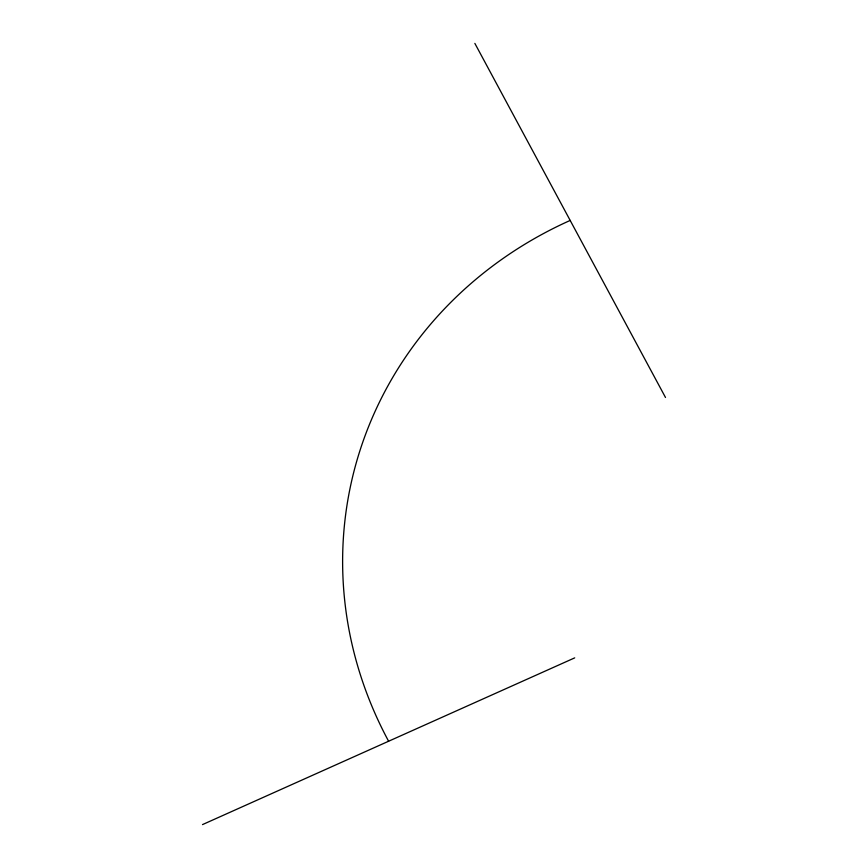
<?xml version="1.0" encoding="UTF-8"?>
<svg xmlns="http://www.w3.org/2000/svg" width="868" height="868" viewBox="0 0 868 868"><rect width="100%" height="100%" fill="white"/><g stroke="black" fill="none" stroke-linecap="round" stroke-linejoin="round"><path stroke-width="1.3" d="M202.504 824.6L574.714 657.868M474.861 43.4L665.496 397.468M388.604 741.229A419.732 389.71 13.3 0 1 570.178 220.429"/></g></svg>
